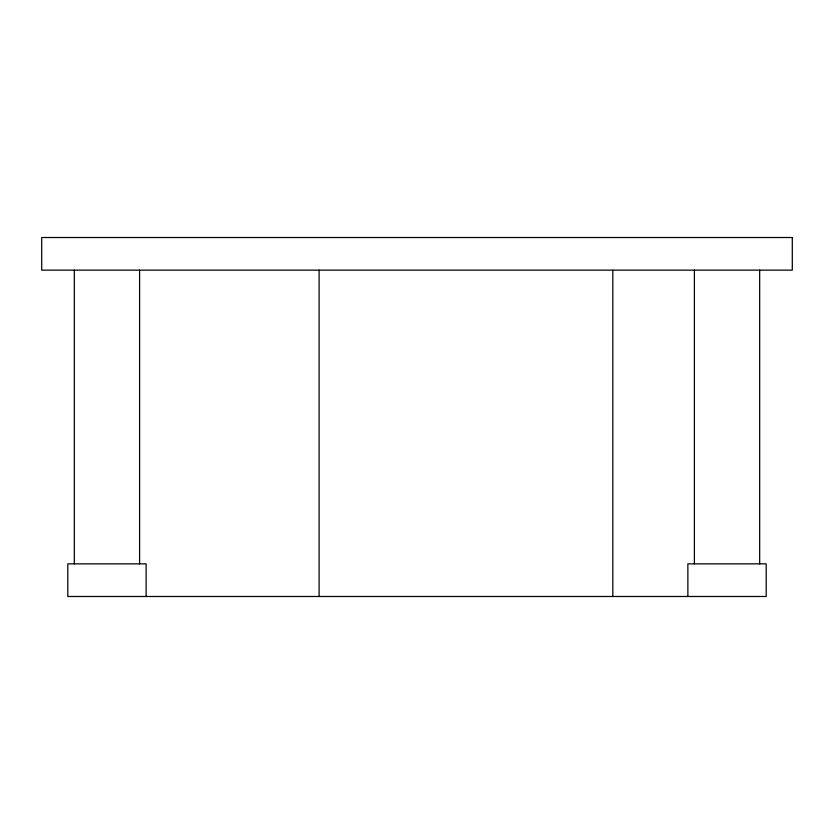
<?xml version="1.0" encoding="UTF-8"?>
<svg xmlns="http://www.w3.org/2000/svg" width="834" height="834" viewBox="0 0 834 834"><rect width="100%" height="100%" fill="white"/><g stroke="black" fill="none" stroke-linecap="round" stroke-linejoin="round"><path stroke-width="1.25" d="M759.67 270.143L759.67 563.857M694.399 270.143L694.399 563.857M687.873 596.487L687.873 563.857L766.196 563.857L766.196 596.487L67.804 596.487L67.804 563.857L146.127 563.857L146.127 596.487M612.813 270.143L612.813 596.487M319.099 270.143L319.099 596.487M139.601 270.143L139.601 563.857M74.33 270.143L74.33 563.857M792.3 237.513L41.7 237.513L41.7 270.143L792.3 270.143L792.3 237.513"/></g></svg>
